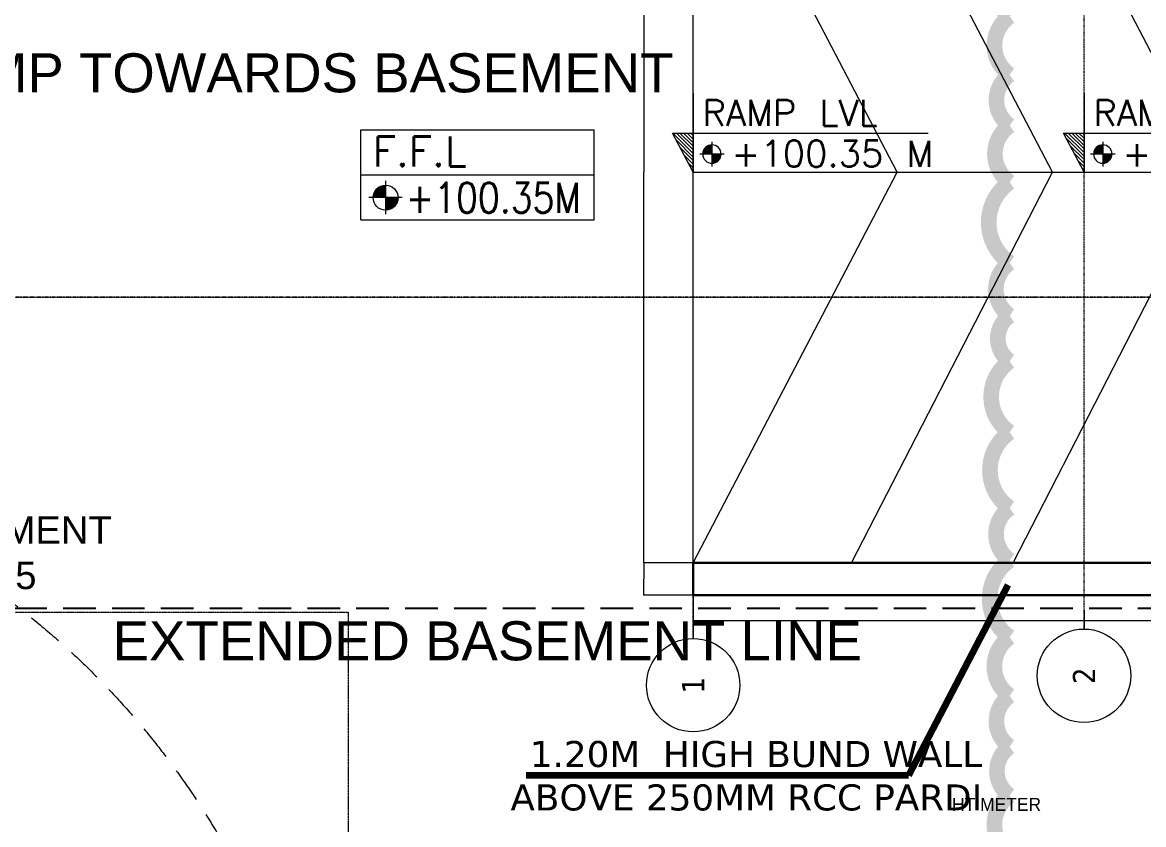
# Model space of a CAD drawing. Header units: inches. Extents: x 6 to 183294, y -48183 to 78918.
# Drawn here: x 122417 to 131022, y 28579 to 34739 of the extents above; entities that cross this region are included whole.
import ezdxf
from ezdxf.enums import TextEntityAlignment as Align

# ---------------------------------------------------------------- set-up
doc = ezdxf.new("R2010")
doc.units = ezdxf.units.IN
doc.header["$MEASUREMENT"] = 0
doc.set_wipeout_variables(frame=1)
doc.header["$PDMODE"] = 35
for name, pattern in [('( Hidden )', [0.375, 0.25, -0.125]), ('DIVIDE2', [0.625, 0.25, -0.125, 0, -0.125, 0, -0.125]), ('PHANTOM2', [1.25, 0.625, -0.125, 0.125, -0.125, 0.125, -0.125])]:
    doc.linetypes.add(name, pattern=pattern)
for name, color, linetype, lineweight in [('SDA_DIM', 8, 'Continuous', 5), ('SDA_DOOR', 2, 'Continuous', 5), ('SDA_MEP INPUTS', 8, 'Continuous', 0), ('SDA_PLAN', 8, 'Continuous', 0), ('SDA_RCC', 1, 'Continuous', 30), ('SDA_SECTION LINE', 8, 'Continuous', 0), ('SDA_SECTION LINE DETAILS', 8, 'Continuous', 0), ('SDA_TEXT_RAMP DETAILS', 8, 'Continuous', 0), ('SDA_TEXT_SITE', 8, 'Continuous', 0), ('SDA_WALL', 7, 'Continuous', 30), ('Substation', 7, 'Continuous', 0)]:
    doc.layers.add(name, color=color, linetype=linetype, lineweight=lineweight)
doc.layers.add('SDA_TEXT', color=21, linetype='Continuous')
doc.styles.add('AR', font='arial.ttf')
doc.styles.add('arial', font='verdana.ttf')
doc.styles.add('CEN-GOT', font='GOTHIC.TTF')
doc.styles.get("Standard").update_dxf_attribs({"font": 'txt.shx'})
doc.styles.add('Tahoma', font='tahoma.ttf')
doc.dimstyles.new('SDA-100', dxfattribs={"dimtxt": 0.2, "dimasz": 0.18, "dimexe": 0.18, "dimexo": 0.0625, "dimgap": 0.015, "dimtad": 0, "dimzin": 0, "dimdsep": 46, "dimtxsty": 'Standard', "dimblk": 'ARCHTICK', "dimcen": 0.09, "dimclrd": 27, "dimclre": 27, "dimclrt": 21, "dimadec": 0, "dimazin": 0, "dimtfac": 1, "dimtofl": 0, "dimtmove": 1, "dimatfit": 3, "dimfxl": 0, "dimtolj": 1, "dimtzin": 0, "dimlwd": -1, "dimlwe": -1, "dimarcsym": 0})

# ---------------------------------------------------------------- blocks, each defined once
blk = doc.blocks.new('*U139')
at = {"linetype": 'Continuous', "lineweight": 0}
for points in [[(0, -0.0121), (0.035, -0.0121), (0.035, -0.0271), (0.055, -0.0271), (0.055, 0.025), (0.035, 0.025), (0.035, 0.115), (0.015, 0.115), (0.015, 0.1), (0, 0.1)], [(1.5, -0.0121), (1.465, -0.0121), (1.465, -0.0271), (1.445, -0.0271), (1.445, 0.025), (1.465, 0.025), (1.465, 0.115), (1.485, 0.115), (1.485, 0.1), (1.5, 0.1)]]:
    blk.add_wipeout(points, dxfattribs=at).dxf.layer = 'SDA_DOOR'
at = {"layer": 'SDA_DOOR', "color": 7, "linetype": 'Continuous', "lineweight": 30}
for p, q in [((0, 0.1), (0, -0.0121)), ((1.5, 0.1), (1.5, -0.0121))]:
    blk.add_line(p, q, dxfattribs=at)
at = {"layer": 'SDA_DOOR', "linetype": 'Continuous'}
for points in [[(1.43, 1.475), (1.46, 1.475), (1.46, 0.055), (1.43, 0.055)], [(1.43, 1.475), (1.46, 1.475), (1.46, 0.055), (1.43, 0.055)], [(0.015, 0), (0.015, 0.115), (0.035, 0.115), (0.035, 0)], [(1.485, 0), (1.485, 0.115), (1.465, 0.115), (1.465, 0)], [(0.035, -0.0271), (0.035, 0.025), (0.055, 0.025), (0.055, -0.0271)], [(1.465, -0.0271), (1.465, 0.025), (1.445, 0.025), (1.445, -0.0271)]]:
    blk.add_lwpolyline(points, close=True, dxfattribs=at)
at = {"layer": 'SDA_DOOR', "linetype": '( Hidden )', "ltscale": 0.25}
blk.add_arc((1.46, 0.055), 1.4203, 91.2103, 181.2103, dxfattribs=at)
blk = doc.blocks.new('A$C1F0C6E6E')
h = blk.add_hatch(color=256)
h.dxf.hatch_style = 1
h.paths.add_polyline_path([(0.2, 0.35, 0.414214), (0.05, 0.2), (0.2, 0.2)])
h = blk.add_hatch(color=256)
h.dxf.hatch_style = 1
h.paths.add_polyline_path([(0.35, 0.2), (0.2, 0.2), (0.2, 0.05, 0.414214)])
for p, q in [((0.2, 0.4), (0.2, 0)), ((0.4, 0.2), (0, 0.2))]:
    blk.add_line(p, q)
blk.add_circle((0.2, 0.2), 0.15)
blk = doc.blocks.new('A$C6129482A')
for p, q in [((0, 0.5571), (1.4, 0.5571)), ((0, 0.0171), (0, 0.5571)), ((1.4, 0.0171), (1.4, 0.5571)), ((0, 0.2871), (1.4, 0.2871)), ((0, 0.0171), (1.4, 0.0171))]:
    blk.add_line(p, q)
at = {"xscale": 0.5, "yscale": 0.5, "zscale": 0.5}
blk.add_blockref('A$C1F0C6E6E', (0.0487, 0.0497), dxfattribs=at)
blk.add_text('F.F.L', height=0.18).set_placement((0.072, 0.3374))
at = {"width": 0.85}
blk.add_attdef('F.F.L.', (0.2695, 0.0594), '', height=0.18, dxfattribs=at)
blk = doc.blocks.new('ext basement line')
at = {"layer": 'SDA_RCC', "linetype": '( Hidden )', "lineweight": 25, "elevation": -98.799}
blk.add_lwpolyline([(32.7529, -130.8354), (1.4764, -130.8354), (-2.788, -97.8271), (5.3928, -97.8271)], dxfattribs=at)
blk = doc.blocks.new('*U304')
h = blk.add_hatch()
h.set_pattern_fill('ANSI31', color=256, scale=12.182187, style=0)
h.set_pattern_definition([(135, (1.428353, -0.303171), (0.0136749, 0.0136749), [])])
h.paths.add_polyline_path([(-0.1576, -0.0039), (0, -0.3032), (0, -0.0039)])
for p, q in [((0, 0.3032), (0, -0.3032)), ((0, -0.3032), (-0.1576, -0.0039)), ((-0.1576, -0.0039), (1.8038, -0.0039))]:
    blk.add_line(p, q)
at = {"extrusion": (0, 0, -1), "xscale": 0.4703999999995603, "yscale": 0.4703999999995603, "zscale": -0.4703999999995603, "rotation": 90.00000000000001}
blk.add_blockref('A$C1F0C6E6E', (-0.05, -0.2594), dxfattribs=at)
for tag, p in [('FLOOR', (0.0711, 0.0515)), ('LEVELS', (0.2933, -0.2613))]:
    blk.add_attdef(tag, p, '', height=0.2)
blk = doc.blocks.new('A$C227622CD')
blk.add_line((0.9901, 0.3586), (0.8459, 0.3586))
blk.add_circle((0.4872, 0.3586), 0.3586)
at = {"style": 'Tahoma', "flags": 8}
blk.add_attdef('DETAIL#', text='', height=0.1694, dxfattribs=at).set_placement((0.4872, 0.3586), align=Align.MIDDLE_CENTER)
blk = doc.blocks.new('_ArchTick')
at = {"color": 0, "const_width": 0.15}
blk.add_lwpolyline([(-0.5, -0.5), (0.5, 0.5)], dxfattribs=at)
blk = doc.blocks.new('*D735')
at = {"layer": 'Defpoints', "color": 0}
for p in [(127565, 36589.9), (127185.4, 30589.8), (127565, 30589.8)]:
    blk.add_point(p, dxfattribs=at)
at = {"layer": 'SDA_DIM', "color": 27}
for p, q in [((127564.9, 36589.9), (127185.3, 36589.9)), ((127185.4, 36589.9), (127185.4, 33590.4)), ((127185.4, 30589.8), (127185.4, 33589.3)), ((127564.9, 30589.8), (127185.3, 30589.8))]:
    blk.add_line(p, q, dxfattribs=at)
at = {"layer": 'SDA_DIM', "color": 27, "xscale": 0.18, "yscale": 0.18, "zscale": 0.18}
for p, rotation in [((127185.4, 36589.9), 90), ((127185.4, 30589.8), 270)]:
    blk.add_blockref('_ArchTick', p, dxfattribs=dict(at, rotation=rotation))
at = {"layer": 'SDA_DIM', "color": 21, "insert": (127185.4, 33589.9), "char_height": 0.2, "attachment_point": 5, "rotation": 90}
blk.add_mtext('\\A1;6000.08', dxfattribs=at)
blk = doc.blocks.new('*D736')
at = {"layer": 'Defpoints', "color": 0}
for p in [(127565, 30589.8), (127185.4, 30339.8), (127565, 30339.8)]:
    blk.add_point(p, dxfattribs=at)
at = {"layer": 'SDA_DIM', "color": 27}
for p, q in [((127564.9, 30589.8), (127185.3, 30589.8)), ((127185.4, 30589.8), (127185.4, 30465.3)), ((127185.4, 30339.8), (127185.4, 30464.4)), ((127564.9, 30339.8), (127185.3, 30339.8))]:
    blk.add_line(p, q, dxfattribs=at)
at = {"layer": 'SDA_DIM', "color": 27, "xscale": 0.18, "yscale": 0.18, "zscale": 0.18}
for p, rotation in [((127185.4, 30589.8), 90), ((127185.4, 30339.8), 270)]:
    blk.add_blockref('_ArchTick', p, dxfattribs=dict(at, rotation=rotation))
at = {"layer": 'SDA_DIM', "color": 21, "insert": (127185.4, 30464.8), "char_height": 0.2, "attachment_point": 5, "rotation": 90}
blk.add_mtext('\\A1;250.00', dxfattribs=at)
blk = doc.blocks.new('*D739')
at = {"layer": 'Defpoints', "color": 0}
for p in [(127565, 30339.8), (143525.1, 30339.8), (127565, 30147)]:
    blk.add_point(p, dxfattribs=at)
at = {"layer": 'SDA_DIM', "color": 27}
for p, q in [((127565, 30339.8), (127565, 30146.8)), ((143525.1, 30339.8), (143525.1, 30146.8)), ((127565, 30147), (135544.4, 30147)), ((143525.1, 30147), (135545.7, 30147))]:
    blk.add_line(p, q, dxfattribs=at)
at = {"layer": 'SDA_DIM', "color": 27, "xscale": 0.18, "yscale": 0.18, "zscale": 0.18, "rotation": 180}
blk.add_blockref('_ArchTick', (127565, 30147), dxfattribs=at)
at = {"layer": 'SDA_DIM', "color": 27, "xscale": 0.18, "yscale": 0.18, "zscale": 0.18}
blk.add_blockref('_ArchTick', (143525.1, 30147), dxfattribs=at)
at = {"layer": 'SDA_DIM', "color": 21, "insert": (135545, 30147), "char_height": 0.2, "attachment_point": 5}
blk.add_mtext('\\A1;15960.09', dxfattribs=at)

msp = doc.modelspace()

# ---------------------------------------------------------------- linework, layer by layer
at = {"layer": 'SDA_PLAN', "elevation": -197133.873}
for points in [[(127564.979, 30539.833), (127564.979, 36589.968)], [(127564.979, 30589.833), (129131.724, 33589.968), (127564.979, 36589.968)], [(128780.948, 30589.833), (130322.01, 33589.968), (128755.265, 36589.968)], [(130020.047, 30589.833), (131561.108, 33589.968), (129994.364, 36589.968)], [(127564.979, 33589.968), (143524.979, 33589.968)]]:
    msp.add_lwpolyline(points, dxfattribs=at)
at = {"layer": 'SDA_RCC'}
for points, elevation in [([(143525.064, 30589.833), (127564.979, 30589.833)], -295932.873), ([(127564.979, 30589.833), (127564.979, 30339.833)], -197133.873), ([(143525.064, 30339.833), (127564.979, 30339.833)], -295932.873)]:
    msp.add_lwpolyline(points, dxfattribs=dict(at, elevation=elevation))
at = {"layer": 'SDA_SECTION LINE', "linetype": 'PHANTOM2'}
msp.add_line((161916.631, 32628.821, -394731.873), (120346.828, 32628.821, -394731.873), dxfattribs=at)
at = {"layer": 'SDA_SECTION LINE DETAILS', "linetype": 'PHANTOM2'}
msp.add_line((119532.232, 32628.821, -394731.873), (162187.248, 32628.821, -394731.873), dxfattribs=at)
at = {"layer": 'SDA_TEXT_RAMP DETAILS', "linetype": 'DIVIDE2', "ltscale": 0.5, "elevation": -295932.873}
for points in [[(127564.979, 30008.728), (127564.979, 37753.951)], [(130564.979, 30080.85), (130564.979, 37753.951)]]:
    msp.add_lwpolyline(points, dxfattribs=at)
at = {"layer": 'SDA_WALL', "elevation": -197133.873}
msp.add_lwpolyline([(127564.979, 30539.833), (127564.979, 30339.833)], dxfattribs=at)
msp.add_lwpolyline([(127564.979, 30539.833), (127564.979, 30339.833)], dxfattribs=at)
at = {"layer": 'Substation', "color": 4, "const_width": 120, "elevation": -197133.873}
msp.add_lwpolyline([(131104.933, 36589.968, 0.52056705), (130719.957, 36589.968, 0.52056705), (130164.027, 36589.968, 0.52056705), (129994.364, 36589.968, 0.52056705), (129994.364, 36224.356, 0.52056705), (129994.364, 35719.953, 0.52056705), (129994.364, 35260.716, 0.52056705), (129994.364, 34785.458, 0.52056705), (129994.364, 34337.331, 0.52056705), (129994.364, 33947.37, 0.52056705), (129994.364, 33511.978, 0.52056705), (129994.364, 32893.884, 0.52056705), (129994.364, 32487.105, 0.52056705), (129994.364, 32137.237, 0.52056705), (129994.364, 31591.763, 0.52056705), (129994.364, 31010.154, 0.52056705), (129994.364, 30608.788, 0.52056705), (129994.364, 30018.984, 0.52056705), (129994.364, 29568.046, 0.52056705), (129994.364, 29177.734, 0.52056705), (129994.364, 28802.245, 0.52056705), (129994.364, 28352.713, 0.52056705)], format="xyb", dxfattribs=at)

# ---------------------------------------------------------------- block references
at = {"layer": 'SDA_DOOR', "xscale": -4322.016824857541, "yscale": 4322.016824857541, "zscale": 4322.016824857541}
msp.add_blockref('*U139', (124931.653, 25160.198, -493530.873), dxfattribs=at)
at = {"layer": 'SDA_TEXT_RAMP DETAILS', "xscale": 999.9999999999999, "yscale": 999.9999999999999, "zscale": 999.9999999999999, "rotation": 359.9741813955877}
for p, values in [((127565.116, 33893.14, -295932.873), {'FLOOR': 'RAMP LVL', 'LEVELS': '+100.35 M'}), ((130565.116, 33893.14, -295932.873), {'FLOOR': 'RAMP LVL', 'LEVELS': '+99.96 M'})]:
    msp.add_blockref('*U304', p, dxfattribs=at).add_auto_attribs(values)
at = {"layer": 'SDA_TEXT_RAMP DETAILS', "linetype": 'DIVIDE2', "xscale": 1000, "yscale": 1000, "zscale": 1000, "rotation": 90}
for p, values in [((130923.595, 29234.986, -394731.873), {'DETAIL#': '2'}), ((127923.595, 29162.865, -394731.873), {'DETAIL#': '1'})]:
    msp.add_blockref('A$C227622CD', p, dxfattribs=at).add_auto_attribs(values)
at = {"layer": 'SDA_TEXT_SITE', "xscale": 1280, "yscale": 1280, "zscale": 1280}
msp.add_blockref('A$C6129482A', (125013.951, 33201.846, -394731.873), dxfattribs=at).add_auto_attribs({'F.F.L.': '+100.35M'})

# ---------------------------------------------------------------- texts
at = {"layer": 'SDA_TEXT', "insert": (129783.561, 29221.274, -197133.873), "char_height": 200, "width": 3808.21855, "attachment_point": 3, "rotation": 0.0001837, "style": 'arial'}
msp.add_mtext('\\pt3;1.20M  HIGH BUND WALL\\P\\pt3;ABOVE 250MM RCC PARDI', dxfattribs=at)
at = {"layer": 'SDA_TEXT_SITE', "insert": (121236.76, 34501.99, -197133.873), "char_height": 300, "width": 6489.44633, "attachment_point": 1, "style": 'AR'}
msp.add_mtext('\\pi286.87869;RAMP TOWARDS BASEMENT', dxfattribs=at)
at = {"layer": 'Substation', "lineweight": 0, "style": 'CEN-GOT'}
msp.add_text('HT METER', height=100, rotation=0.0001918, dxfattribs=at).set_placement((129893.757, 28734.285, -163582.211), align=Align.MIDDLE_CENTER)

# ---------------------------------------------------------------- dimensions: what is measured, and where the dimension line sits
at = {"layer": 'SDA_DIM'}
for base, p1, p2, picture, middle in [((127185.437, 30589.833, -98334.873), (127564.979, 36589.915, -98334.873), (127564.979, 30589.833, -197133.873), '*D735', (127185.437, 33589.874, -98334.873)), ((127185.437, 30339.833, -98334.873), (127564.979, 30589.833, -98334.873), (127564.979, 30339.833, -197133.873), '*D736', (127185.437, 30464.833, -98334.873))]:
    dim = msp.add_linear_dim(base=base, p1=p1, p2=p2, angle=90, dimstyle='SDA-100', dxfattribs=at)
    dim.commit()
    dim.dimension.update_dxf_attribs({"geometry": picture, "text_midpoint": middle})
dim = msp.add_linear_dim(base=(127564.979, 30146.9522, -98334.873), p1=(143525.0643, 30339.833, -98334.873), p2=(127564.979, 30339.833, -98334.873), dimstyle='SDA-100', dxfattribs=at)
dim.commit()
dim.dimension.update_dxf_attribs({"geometry": '*D739', "text_midpoint": (135545.0216, 30146.9522, -98334.873)})

# ---------------------------------------------------------------- leaders
at = {"layer": 'SDA_TEXT'}
msp.add_leader([(129981.547, 30416.651, -98334.873), (129218.285, 28957.292, -98334.873), (126283.361, 28957.292, -98334.873)], dimstyle='SDA-100', override={"dimscale": 1, "dimtxt": 0.2, "dimasz": 0.18, "dimgap": 0.09, "dimtad": 0, "dimtxsty": 'Standard', "dimclrd": 256, "dimlwd": 65535}, dxfattribs=at)

# ---------------------------------------------------------------- next in the draw order: linework, layer by layer
at = {"layer": 'SDA_MEP INPUTS', "linetype": '( Hidden )', "ltscale": 0.5, "elevation": -491254.873}
msp.add_lwpolyline([(120915.781, 30210.971), (124915.781, 30210.971), (124915.781, 26210.971), (120915.781, 26210.971)], close=True, dxfattribs=at)

# ---------------------------------------------------------------- next in the draw order: block references
at = {"layer": 'SDA_RCC', "linetype": '( Hidden )', "xscale": 1000, "yscale": 1000, "zscale": 1000}
msp.add_blockref('ext basement line', (119101.378, 161074.759, -295932.873), dxfattribs=at)

# ---------------------------------------------------------------- next in the draw order: texts
at = {"layer": 'SDA_TEXT', "insert": (123108.806, 30140.389, -296001.873), "char_height": 300, "width": 5712.58518, "attachment_point": 1, "style": 'AR'}
msp.add_mtext('EXTENDED BASEMENT LINE', dxfattribs=at)
at = {"layer": 'SDA_TEXT_SITE', "insert": (120755.532, 30947.332, -394731.873), "char_height": 210, "width": 3998.80963, "attachment_point": 1, "style": 'AR'}
msp.add_mtext('EXT. BASEMENT\\PTOC +100.15', dxfattribs=at)

doc.saveas('drawing.dxf')
